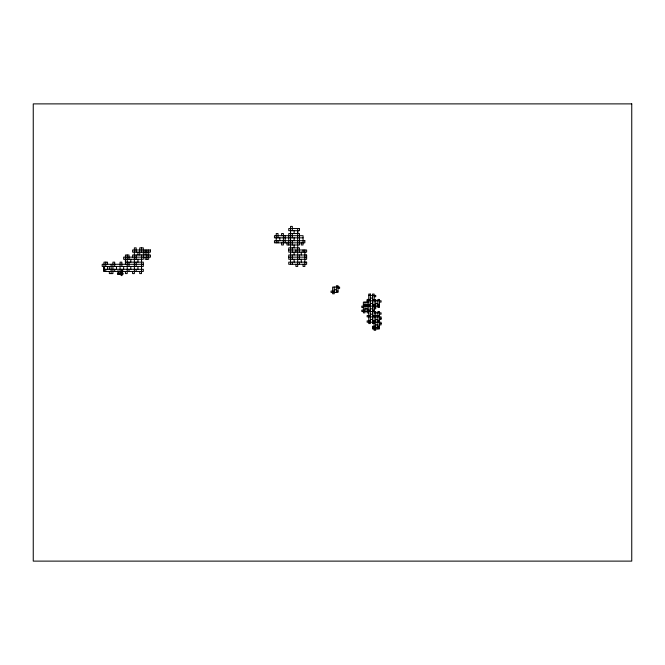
<?xml version="1.0" encoding="UTF-8"?>
<svg xmlns="http://www.w3.org/2000/svg" width="665" height="665" viewBox="0 0 665 665"><rect width="100%" height="100%" fill="white"/><g stroke="black" fill="none" stroke-linecap="round" stroke-linejoin="round"><path stroke-width="1" d="M121.861 269.3L121.861 271.445L103.981 271.445L103.981 266.441M125.436 259.292L125.436 262.151L143.316 262.151L143.316 266.441L102.194 266.441L102.194 264.296L143.316 264.296M283.39 242.841L283.39 240.697M290.538 254.994L290.538 252.135M290.538 240.697L290.538 237.837M290.538 233.54L290.538 230.68M297.696 233.54L297.696 230.68M299.483 242.841L299.483 240.697M303.057 237.837L274.454 237.837L274.454 235.693L303.057 235.693L303.057 244.986L301.27 244.986L301.27 242.841M288.751 249.99L306.632 249.99L306.632 252.135L288.751 252.135L288.751 247.846L299.483 247.846L299.483 252.135M288.751 257.147L306.632 257.147M103.981 269.3L143.316 269.3L143.316 271.445L122.751 271.445M121.138 270.921L122.925 270.921L122.925 271.993L120.249 271.993L120.249 273.423M118.461 271.993L117.564 271.993L117.564 270.921M338.011 288.402L339.615 288.402L339.615 287.064L332.641 287.064L332.641 293.764L334.254 293.764L334.254 287.064M334.254 289.74L336.399 289.74M334.254 291.079L331.037 291.079L331.037 292.425L338.011 292.425L338.011 285.717L336.399 285.717L336.399 292.425M336.399 291.079L338.011 291.079M368.743 295.41L375.717 295.41L375.717 296.748L374.112 296.748M370.355 298.086L372.5 298.086M370.355 299.433L367.138 299.433L367.138 312.841L368.743 312.841M372.5 299.433L375.717 299.433L375.717 308.818L374.112 308.818M367.138 300.771L381.087 300.771L381.087 302.11L379.474 302.11M368.743 302.11L363.381 302.11L363.381 312.841L364.994 312.841L364.994 302.11M370.355 303.448L372.5 303.448M375.717 303.448L377.861 303.448M363.381 304.794L370.355 304.794M372.5 304.794L375.717 304.794M377.861 304.794L379.474 304.794M379.474 306.133L361.777 306.133L361.777 307.471L363.381 307.471M374.112 307.471L375.717 307.471M364.994 308.818L367.138 308.818M370.355 308.818L372.5 308.818M364.994 310.156L361.777 310.156L361.777 311.494L375.717 311.494L375.717 330.272L374.112 330.272L374.112 294.063L372.5 294.063L372.5 323.564L374.112 323.564M367.138 310.156L370.355 310.156M372.5 310.156L374.112 310.156M374.112 312.841L381.087 312.841L381.087 314.179L379.474 314.179M370.355 314.179L372.5 314.179M370.355 315.518L367.138 315.518L367.138 316.864L381.087 316.864L381.087 319.541L379.474 319.541M372.5 315.518L379.474 315.518M379.474 318.203L381.087 318.203M370.355 319.541L372.5 319.541M375.717 319.541L377.861 319.541M370.355 320.887L367.138 320.887L367.138 322.226L381.087 322.226L381.087 324.902L379.474 324.902M372.5 320.887L375.717 320.887M377.861 320.887L379.474 320.887M379.474 323.564L381.087 323.564M375.717 324.902L377.861 324.902M375.717 326.249L372.5 326.249L372.5 328.926L379.474 328.926L379.474 311.494L377.861 311.494L377.861 328.926M377.861 326.249L379.474 326.249M372.5 327.587L379.474 327.587M304.844 249.99L304.844 266.441L303.057 266.441L303.057 264.296M303.057 249.99L303.057 252.135M301.27 252.135L301.27 254.994M301.27 259.292L301.27 262.151M299.483 254.994L299.483 259.292M299.483 262.151L299.483 264.296M297.696 228.536L297.696 266.441L295.908 266.441L295.908 264.296M295.908 249.99L295.908 252.135M294.121 230.68L294.121 233.54M294.121 237.837L294.121 240.697M294.121 244.986L294.121 247.846M294.121 252.135L294.121 254.994M294.121 259.292L294.121 262.151M292.326 230.68L292.326 226.391L290.538 226.391L290.538 264.296M292.326 233.54L292.326 237.837M292.326 240.697L292.326 244.986M292.326 247.846L292.326 252.135M292.326 254.994L292.326 259.292M292.326 262.151L292.326 264.296M288.751 244.986L288.751 233.54L299.483 233.54L299.483 244.986L286.964 244.986L286.964 242.841M285.177 235.693L285.177 242.841M281.603 235.693L281.603 233.54L283.39 233.54L283.39 244.986L281.603 244.986L281.603 242.841M279.815 237.837L279.815 240.697M278.028 237.837L278.028 233.54L276.241 233.54L276.241 242.841M278.028 240.697L278.028 242.841M148.677 249.99L148.677 259.292L145.103 259.292L145.103 257.147M146.89 249.99L146.89 259.292M145.103 249.99L145.103 254.994M141.52 247.846L141.52 252.135M141.52 254.994L141.52 273.589L139.733 273.589L139.733 271.445M139.733 254.994L139.733 247.846L143.316 247.846L143.316 259.292L123.648 259.292L123.648 257.147L150.465 257.147L150.465 254.994L132.584 254.994L132.584 257.147M137.946 252.135L137.946 254.994M137.946 259.292L137.946 262.151M137.946 266.441L137.946 269.3M136.159 252.135L136.159 247.846L134.372 247.846L134.372 273.589L132.584 273.589L132.584 271.445M136.159 254.994L136.159 259.292M136.159 262.151L136.159 266.441M136.159 269.3L136.159 271.445M130.797 259.292L130.797 262.151M130.797 266.441L130.797 269.3M129.01 259.292L129.01 254.994L125.436 254.994L125.436 264.296M129.01 262.151L129.01 266.441M129.01 269.3L129.01 271.445M127.223 254.994L127.223 273.589L125.436 273.589L125.436 271.445M123.648 266.441L123.648 269.3M122.036 270.921L122.036 275.568L121.138 275.568L121.138 274.495M121.861 266.441L121.861 262.151L120.066 262.151L120.066 273.589L118.279 273.589L118.279 271.445M119.351 273.423L119.351 274.495M118.461 270.921L118.461 274.495M116.491 266.441L116.491 269.3M114.704 266.441L114.704 262.151L112.917 262.151L112.917 273.589L109.343 273.589L109.343 271.445M114.704 269.3L114.704 271.445M111.13 264.296L111.13 273.589M109.343 266.441L109.343 269.3M107.555 264.296L107.555 262.151L103.981 262.151L103.981 271.445M107.555 266.441L107.555 269.3M105.768 262.151L105.768 266.441M105.768 269.3L105.768 271.445M631.75 103.881L33.25 103.881L33.25 561.119L631.75 561.119L631.75 103.881M299.483 228.536L288.751 228.536L288.751 230.68L299.483 230.68L299.483 228.536M304.844 240.697L274.454 240.697L274.454 242.841L304.844 242.841L304.844 240.697M150.465 249.99L132.584 249.99L132.584 252.135L150.465 252.135L150.465 249.99M306.632 254.994L288.751 254.994L288.751 259.292L306.632 259.292L306.632 254.994M306.632 262.151L288.751 262.151L288.751 264.296L306.632 264.296L306.632 262.151M122.925 273.423L117.564 273.423L117.564 274.495L122.925 274.495L122.925 273.423M370.355 294.063L368.743 294.063L368.743 323.564L370.355 323.564L370.355 294.063M379.474 299.433L377.861 299.433L377.861 307.471L379.474 307.471L379.474 299.433"/></g></svg>
